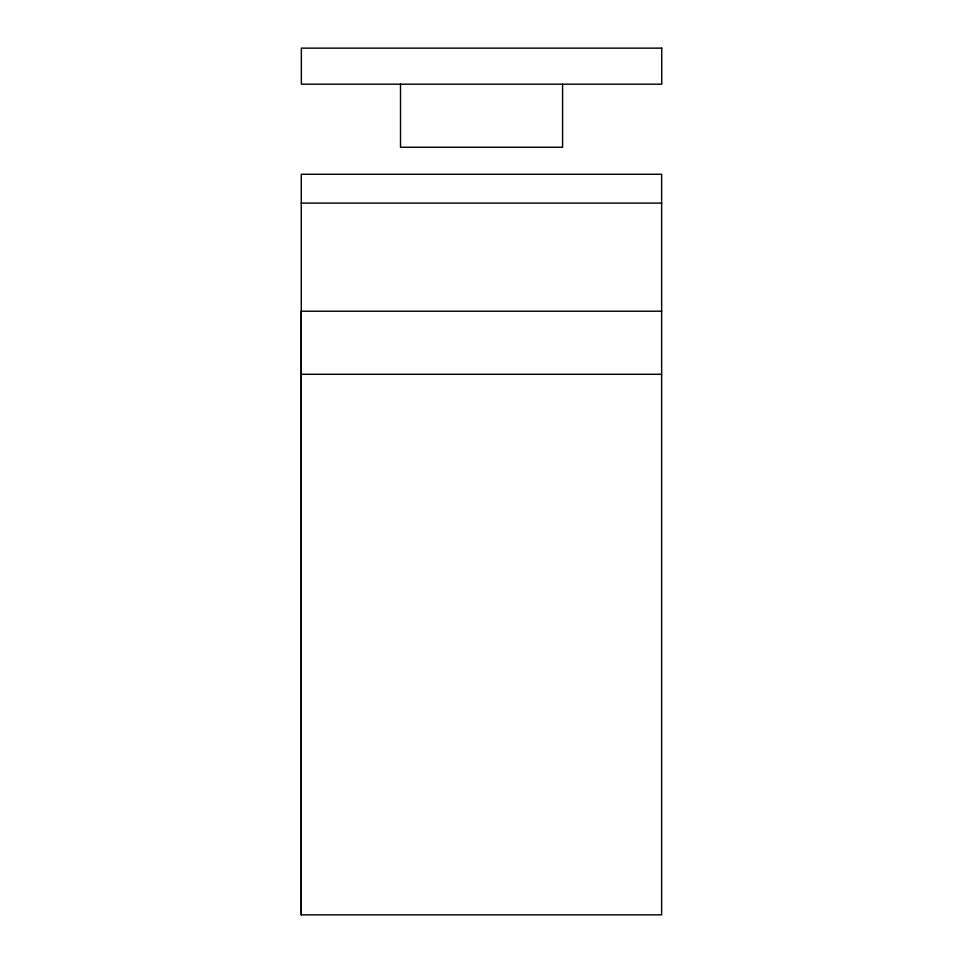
<?xml version="1.0" encoding="UTF-8"?>
<svg xmlns="http://www.w3.org/2000/svg" width="963" height="963" viewBox="0 0 963 963"><rect width="100%" height="100%" fill="white"/><g stroke="black" fill="none" stroke-linecap="round" stroke-linejoin="round"><path stroke-width="1.44" d="M301.263 914.85L301.263 174.279L661.641 174.279L661.641 914.85L301.263 914.85L301.263 311.218L661.641 311.218M301.263 203.109L661.641 203.109M301.263 374.294L661.641 374.294M562.585 84.19L562.585 147.255L400.512 147.255L400.512 84.19M661.737 48.15L301.359 48.15L301.359 84.19L661.737 84.19L661.737 48.15"/></g></svg>
